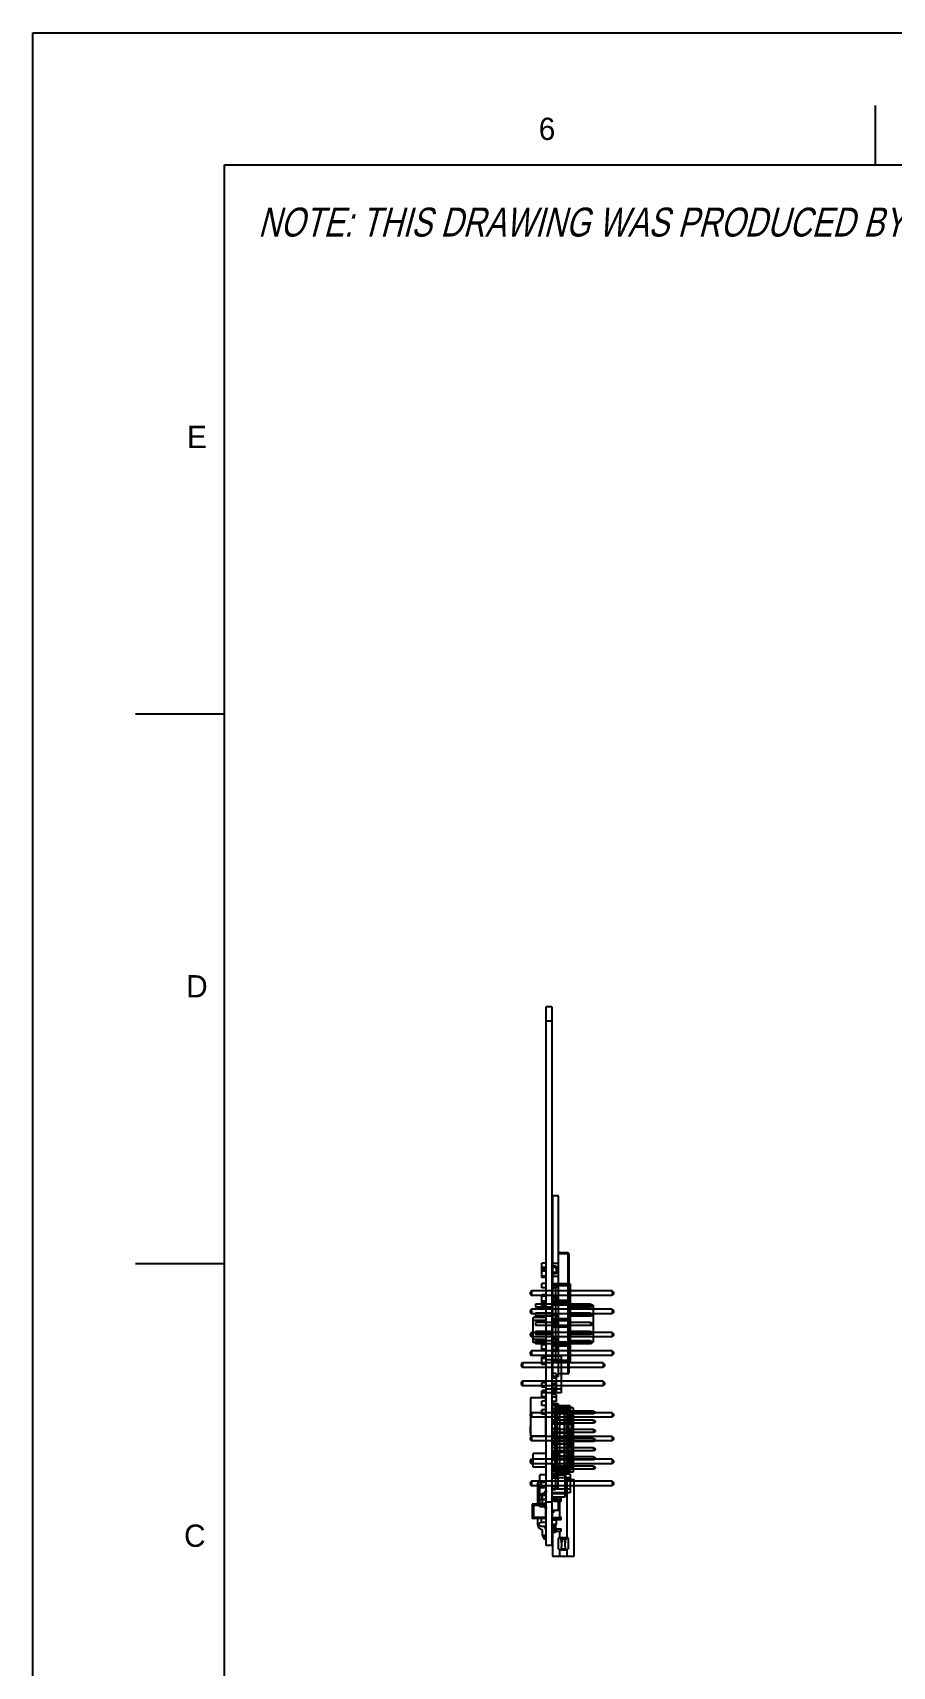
# Model space of a CAD drawing. Header units: millimetres. Extents: x 0 to 594, y 0 to 420.
# Drawn here: x 0 to 118.9, y 194 to 420 of the extents above; entities that cross this region are included whole.
import ezdxf

# ---------------------------------------------------------------- set-up
doc = ezdxf.new("R2010")
doc.units = ezdxf.units.MM
doc.header["$LTSCALE"] = 32.67
doc.layers.get('0').update_dxf_attribs({"linetype": 'CONTINUOUS'})
doc.styles.add('TEXTSTYLE_2', font='txt', dxfattribs={"width": 0.8})
doc.styles.add('TEXTSTYLE_3', font='txt')

msp = doc.modelspace()

# ---------------------------------------------------------------- linework, layer by layer
at = {"color": 7, "linetype": 'CONTINUOUS'}
for p, q in [((0, 0), (0, 420)), ((0, 420), (594, 420)), ((116.524, 409.914), (116.524, 401.711)), ((26.524, 21.711), (26.524, 401.711)), ((26.524, 401.711), (566.524, 401.711)), ((26.524, 325.711), (14.218, 325.711)), ((71.008, 210.717), (71.008, 285.265)), ((71.815, 285.265), (71.008, 285.265)), ((71.815, 285.265), (71.815, 210.717)), ((71.815, 283.265), (71.008, 283.265)), ((71.928, 239.398), (71.928, 259.096)), ((71.948, 259.096), (71.928, 259.096)), ((71.938, 239.398), (71.938, 259.096)), ((71.948, 239.398), (71.948, 259.096)), ((72.728, 234.096), (72.728, 259.096)), ((72.738, 259.096), (72.728, 259.096)), ((72.738, 234.096), (72.738, 259.096)), ((74.018, 251.216), (72.738, 251.216)), ((74.038, 251.116), (72.738, 251.116)), ((74.138, 251.096), (72.738, 251.096)), ((74.018, 251.096), (74.018, 234.476)), ((74.038, 251.096), (74.038, 251.116)), ((74.138, 251.096), (74.138, 234.596)), ((26.524, 249.711), (14.218, 249.711)), ((70.408, 247.999), (70.408, 249.776)), ((71.008, 249.776), (70.408, 249.776)), ((71.008, 249.177), (70.408, 249.177)), ((71.008, 248.898), (70.408, 248.898)), ((71.008, 248.699), (70.408, 248.699)), ((71.008, 248.698), (70.408, 248.698)), ((71.928, 249.396), (71.815, 249.396)), ((71.928, 249.197), (71.815, 249.197)), ((71.928, 249.196), (71.815, 249.196)), ((71.84, 249.767), (71.84, 247.967)), ((72.665, 249.767), (71.84, 249.767)), ((72.415, 249.396), (71.948, 249.396)), ((72.415, 249.197), (71.948, 249.197)), ((72.415, 249.196), (71.948, 249.196)), ((72.415, 249.396), (72.415, 249.197)), ((72.415, 249.196), (72.415, 248.497)), ((72.665, 249.767), (72.665, 249.667)), ((72.665, 249.767), (72.665, 249.667)), ((72.665, 249.667), (72.665, 249.467)), ((72.665, 249.467), (72.665, 247.967)), ((72.665, 249.467), (72.665, 247.967)), ((72.666, 249.667), (72.666, 249.467)), ((71.008, 247.999), (70.408, 247.999)), ((70.408, 247.799), (70.408, 247.998)), ((71.008, 247.998), (70.408, 247.998)), ((71.008, 247.799), (70.408, 247.799)), ((70.408, 246.382), (70.408, 246.981)), ((71.008, 246.981), (70.408, 246.981)), ((71.008, 246.382), (70.408, 246.382)), ((71.928, 248.497), (71.815, 248.497)), ((71.928, 248.496), (71.815, 248.496)), ((71.928, 248.297), (71.815, 248.297)), ((71.928, 246.92), (71.815, 246.92)), ((72.315, 246.847), (71.815, 246.847)), ((74.355, 246.662), (71.815, 246.662)), ((71.928, 246.321), (71.815, 246.321)), ((72.665, 247.967), (71.84, 247.967)), ((72.415, 248.497), (71.948, 248.497)), ((72.415, 248.496), (71.948, 248.496)), ((72.415, 248.297), (71.948, 248.297)), ((72.415, 246.92), (71.948, 246.92)), ((72.415, 246.321), (71.948, 246.321)), ((72.315, 246.912), (72.315, 241.832)), ((74.355, 246.912), (72.315, 246.912)), ((72.415, 248.496), (72.415, 248.297)), ((72.415, 246.92), (72.415, 246.321)), ((74.355, 246.912), (74.355, 241.832)), ((69.015, 245.962), (68.815, 245.762)), ((68.815, 245.762), (68.815, 245.522)), ((68.815, 245.522), (69.015, 245.322)), ((69.015, 245.962), (69.015, 245.322)), ((80.155, 245.962), (69.015, 245.962)), ((80.155, 245.322), (69.015, 245.322)), ((69.541, 244.132), (69.541, 243.725)), ((71.827, 244.132), (69.541, 244.132)), ((70.408, 245.219), (70.408, 245.418)), ((71.008, 245.418), (70.408, 245.418)), ((71.008, 245.219), (70.408, 245.219)), ((70.408, 243.959), (70.408, 245.218)), ((71.008, 245.218), (70.408, 245.218)), ((71.008, 244.519), (70.408, 244.519)), ((71.008, 244.518), (70.408, 244.518)), ((71.008, 244.319), (70.408, 244.319)), ((71.928, 245.164), (71.815, 245.164)), ((71.928, 244.965), (71.815, 244.965)), ((71.928, 244.964), (71.815, 244.964)), ((74.355, 244.622), (71.815, 244.622)), ((72.315, 244.437), (71.815, 244.437)), ((72.315, 244.307), (71.815, 244.307)), ((71.928, 244.265), (71.815, 244.265)), ((71.928, 244.264), (71.815, 244.264)), ((74.355, 244.122), (71.815, 244.122)), ((71.928, 244.065), (71.815, 244.065)), ((74.342, 244.563), (71.827, 244.563)), ((71.827, 244.563), (71.827, 238.29)), ((72.415, 245.164), (71.948, 245.164)), ((72.415, 244.965), (71.948, 244.965)), ((72.415, 244.964), (71.948, 244.964)), ((72.415, 244.265), (71.948, 244.265)), ((72.415, 244.264), (71.948, 244.264)), ((72.415, 244.065), (71.948, 244.065)), ((74.355, 244.372), (72.315, 244.372)), ((72.415, 245.164), (72.415, 244.965)), ((72.415, 244.964), (72.415, 244.265)), ((72.415, 244.264), (72.415, 244.065)), ((72.449, 244.563), (72.449, 244.17)), ((73.719, 244.17), (72.449, 244.17)), ((73.719, 244.563), (73.719, 244.17)), ((74.342, 244.563), (74.342, 238.29)), ((80.155, 245.962), (80.355, 245.762)), ((80.155, 245.962), (80.155, 245.322)), ((80.355, 245.522), (80.155, 245.322)), ((80.355, 245.762), (80.355, 245.522)), ((69.015, 243.422), (68.815, 243.222)), ((68.815, 243.222), (68.815, 242.982)), ((68.815, 242.982), (69.015, 242.782)), ((69.015, 243.422), (69.015, 242.782)), ((80.155, 243.422), (69.015, 243.422)), ((80.155, 242.782), (69.015, 242.782)), ((71.008, 242.298), (69.208, 242.298)), ((69.208, 241.849), (69.208, 242.298)), ((71.008, 241.849), (69.208, 241.849)), ((71.008, 241.848), (69.208, 241.848)), ((69.208, 239.249), (69.208, 241.848)), ((71.827, 243.725), (69.541, 243.725)), ((69.541, 242.862), (69.541, 242.455)), ((71.827, 242.862), (69.541, 242.862)), ((71.827, 242.455), (69.541, 242.455)), ((71.008, 243.959), (70.408, 243.959)), ((71.928, 242.751), (71.815, 242.751)), ((71.928, 242.552), (71.815, 242.552)), ((71.928, 242.551), (71.815, 242.551)), ((74.355, 242.082), (71.815, 242.082)), ((72.315, 241.897), (71.815, 241.897)), ((71.928, 241.852), (71.815, 241.852)), ((71.928, 241.851), (71.815, 241.851)), ((77.542, 243.967), (71.827, 243.967)), ((72.415, 242.751), (71.948, 242.751)), ((72.415, 242.552), (71.948, 242.552)), ((72.415, 242.551), (71.948, 242.551)), ((72.415, 241.852), (71.948, 241.852)), ((72.415, 241.851), (71.948, 241.851)), ((74.355, 241.832), (72.315, 241.832)), ((72.415, 242.751), (72.415, 242.552)), ((72.415, 242.551), (72.415, 241.496)), ((77.034, 242.506), (74.342, 242.506)), ((77.542, 242.76), (77.034, 242.506)), ((77.542, 243.967), (77.542, 238.887)), ((80.155, 243.422), (80.355, 243.222)), ((80.155, 243.422), (80.155, 242.782)), ((80.355, 242.982), (80.155, 242.782)), ((80.355, 243.222), (80.355, 242.982)), ((69.015, 240.221), (68.815, 240.021)), ((68.815, 240.021), (68.815, 239.781)), ((68.815, 239.781), (69.015, 239.581)), ((69.015, 240.221), (69.015, 239.581)), ((80.155, 240.221), (69.015, 240.221)), ((80.155, 239.581), (69.015, 239.581)), ((71.827, 241.592), (69.541, 241.592)), ((69.541, 241.592), (69.541, 241.185)), ((71.827, 241.185), (69.541, 241.185)), ((71.827, 240.322), (69.541, 240.322)), ((69.541, 240.322), (69.541, 239.915)), ((71.827, 239.915), (69.541, 239.915)), ((71.928, 241.652), (71.815, 241.652)), ((71.928, 241.496), (71.815, 241.496)), ((71.928, 241.495), (71.815, 241.495)), ((71.928, 241.296), (71.815, 241.296)), ((72.315, 241.106), (71.815, 241.106)), ((74.355, 240.921), (71.815, 240.921)), ((72.415, 241.652), (71.948, 241.652)), ((72.415, 241.496), (71.948, 241.496)), ((72.415, 241.495), (71.948, 241.495)), ((72.415, 241.296), (71.948, 241.296)), ((74.355, 241.171), (72.315, 241.171)), ((72.315, 241.171), (72.315, 236.091)), ((72.415, 241.495), (72.415, 241.296)), ((77.034, 240.347), (74.342, 240.347)), ((74.355, 241.171), (74.355, 236.091)), ((77.034, 240.347), (77.542, 240.093)), ((80.155, 240.221), (80.355, 240.021)), ((80.155, 240.221), (80.155, 239.581)), ((80.355, 239.781), (80.155, 239.581)), ((80.355, 240.021), (80.355, 239.781)), ((69.015, 237.681), (68.815, 237.481)), ((68.815, 237.481), (68.815, 237.241)), ((80.155, 237.681), (69.015, 237.681)), ((69.015, 237.681), (69.015, 237.041)), ((71.008, 239.249), (69.208, 239.249)), ((71.008, 239.248), (69.208, 239.248)), ((69.208, 238.799), (69.208, 239.248)), ((71.008, 238.799), (69.208, 238.799)), ((71.827, 239.052), (69.541, 239.052)), ((69.541, 239.052), (69.541, 238.645)), ((71.827, 238.645), (69.541, 238.645)), ((71.008, 238.513), (70.408, 238.513)), ((70.408, 237.787), (70.408, 238.513)), ((71.008, 237.914), (70.408, 237.914)), ((71.008, 237.787), (70.408, 237.787)), ((72.415, 239.398), (71.815, 239.398)), ((72.415, 239.199), (71.815, 239.199)), ((72.415, 239.198), (71.815, 239.198)), ((74.355, 238.881), (71.815, 238.881)), ((72.315, 238.696), (71.815, 238.696)), ((72.315, 238.566), (71.815, 238.566)), ((72.415, 238.499), (71.815, 238.499)), ((72.415, 238.498), (71.815, 238.498)), ((74.355, 238.381), (71.815, 238.381)), ((72.415, 238.299), (71.815, 238.299)), ((71.928, 237.812), (71.815, 237.812)), ((77.542, 238.887), (71.827, 238.887)), ((74.342, 238.29), (71.827, 238.29)), ((71.84, 238.637), (72.665, 238.637)), ((71.84, 238.637), (71.84, 237.637)), ((72.665, 237.637), (71.84, 237.637)), ((71.928, 234.538), (71.928, 238.299)), ((71.938, 234.538), (71.938, 238.299)), ((71.948, 238.299), (71.948, 239.398)), ((71.948, 234.538), (71.948, 238.299)), ((72.415, 237.812), (71.948, 237.812)), ((74.355, 238.631), (72.315, 238.631)), ((72.415, 239.398), (72.415, 239.199)), ((72.415, 239.198), (72.415, 238.499)), ((72.415, 238.498), (72.415, 237.812)), ((73.719, 238.683), (72.449, 238.683)), ((72.449, 238.683), (72.449, 238.29)), ((72.665, 238.637), (72.665, 237.637)), ((72.665, 238.637), (72.665, 238.637)), ((72.665, 237.637), (72.665, 237.637)), ((72.666, 238.637), (72.666, 237.637)), ((73.719, 238.683), (73.719, 238.29)), ((80.155, 237.681), (80.355, 237.481)), ((80.155, 237.681), (80.155, 237.041)), ((80.355, 237.481), (80.355, 237.241)), ((67.745, 235.988), (67.545, 235.788)), ((67.545, 235.788), (67.545, 235.548)), ((67.545, 235.548), (67.745, 235.348)), ((78.885, 235.988), (67.745, 235.988)), ((67.745, 235.988), (67.745, 235.348)), ((78.885, 235.348), (67.745, 235.348)), ((68.815, 237.241), (69.015, 237.041)), ((80.155, 237.041), (69.015, 237.041)), ((71.008, 236.858), (70.408, 236.858)), ((70.408, 236.659), (70.408, 236.858)), ((71.008, 236.659), (70.408, 236.659)), ((71.008, 236.658), (70.408, 236.658)), ((70.408, 235.959), (70.408, 236.658)), ((71.008, 235.959), (70.408, 235.959)), ((71.008, 235.958), (70.408, 235.958)), ((70.408, 235.759), (70.408, 235.958)), ((71.008, 235.759), (70.408, 235.759)), ((73.085, 236.938), (70.545, 236.938)), ((70.545, 236.938), (70.545, 236.598)), ((70.983, 236.598), (70.545, 236.598)), ((70.983, 236.598), (70.983, 232.198)), ((73.085, 236.438), (70.983, 236.438)), ((74.355, 236.341), (71.815, 236.341)), ((72.315, 236.156), (71.815, 236.156)), ((74.355, 236.091), (72.315, 236.091)), ((73.085, 236.938), (73.085, 231.858)), ((78.885, 235.988), (79.085, 235.788)), ((78.885, 235.988), (78.885, 235.348)), ((79.085, 235.548), (78.885, 235.348)), ((79.085, 235.788), (79.085, 235.548)), ((80.355, 237.241), (80.155, 237.041)), ((67.745, 233.448), (67.545, 233.248)), ((67.545, 233.248), (67.545, 233.008)), ((67.545, 233.008), (67.745, 232.808)), ((78.885, 233.448), (67.745, 233.448)), ((67.745, 233.448), (67.745, 232.808)), ((78.885, 232.808), (67.745, 232.808)), ((71.008, 233.255), (70.408, 233.255)), ((70.408, 232.656), (70.408, 233.255)), ((72.415, 234.538), (71.815, 234.538)), ((72.415, 234.064), (71.815, 234.064)), ((72.415, 233.865), (71.815, 233.865)), ((72.415, 233.864), (71.815, 233.864)), ((72.415, 233.165), (71.815, 233.165)), ((72.415, 233.164), (71.815, 233.164)), ((72.415, 232.965), (71.815, 232.965)), ((71.948, 234.096), (71.948, 234.538)), ((72.415, 234.538), (72.415, 233.165)), ((72.415, 233.164), (72.415, 232.047)), ((72.738, 234.096), (72.728, 234.096)), ((74.018, 234.476), (72.738, 234.476)), ((78.885, 233.448), (79.085, 233.248)), ((78.885, 233.448), (78.885, 232.808)), ((79.085, 233.008), (78.885, 232.808)), ((79.085, 233.248), (79.085, 233.008)), ((70.958, 231.161), (68.848, 231.161)), ((68.848, 231.161), (68.848, 225.861)), ((71.008, 232.656), (70.408, 232.656)), ((71.008, 232.138), (70.408, 232.138)), ((70.408, 231.31), (70.408, 232.138)), ((71.008, 231.909), (70.408, 231.909)), ((71.008, 231.31), (70.408, 231.31)), ((71.008, 230.715), (70.408, 230.715)), ((70.408, 230.116), (70.408, 230.715)), ((70.983, 232.198), (70.545, 232.198)), ((70.545, 232.198), (70.545, 231.858)), ((73.085, 231.858), (70.545, 231.858)), ((70.958, 230.715), (70.958, 231.161)), ((73.085, 232.358), (70.983, 232.358)), ((72.415, 232.485), (71.815, 232.485)), ((72.415, 232.072), (71.815, 232.072)), ((72.415, 232.047), (71.815, 232.047)), ((72.415, 231.63), (71.815, 231.63)), ((72.415, 231.274), (71.815, 231.274)), ((72.415, 230.675), (71.815, 230.675)), ((72.415, 231.63), (72.415, 230.675)), ((69.015, 229.11), (68.815, 228.91)), ((68.815, 228.91), (68.815, 228.67)), ((68.815, 228.67), (69.015, 228.47)), ((80.155, 229.11), (69.015, 229.11)), ((69.015, 229.11), (69.015, 228.47)), ((80.155, 228.47), (69.015, 228.47)), ((71.008, 230.116), (70.408, 230.116)), ((71.008, 229.496), (70.408, 229.496)), ((70.408, 228.897), (70.408, 229.496)), ((71.008, 228.897), (70.408, 228.897)), ((70.958, 229.496), (70.958, 230.116)), ((70.958, 225.861), (70.958, 228.897)), ((72.665, 230.331), (71.815, 230.331)), ((74.355, 230.06), (71.815, 230.06)), ((72.315, 229.69), (71.815, 229.69)), ((72.665, 229.382), (71.815, 229.382)), ((77.555, 229.338), (71.815, 229.338)), ((77.555, 228.931), (71.815, 228.931)), ((72.665, 228.604), (71.815, 228.604)), ((72.415, 228.531), (71.815, 228.531)), ((72.415, 228.48), (71.815, 228.48)), ((74.736, 229.77), (72.221, 229.77)), ((72.221, 229.77), (72.221, 220.88)), ((72.315, 229.69), (72.315, 227.89)), ((74.355, 229.56), (72.315, 229.56)), ((72.415, 228.531), (72.415, 227.881)), ((72.915, 228.372), (72.415, 228.372)), ((72.475, 229.338), (72.475, 221.311)), ((72.665, 230.331), (72.665, 229.382)), ((72.665, 228.604), (72.665, 228.372)), ((72.844, 229.77), (72.844, 220.88)), ((72.915, 226.923), (72.915, 228.372)), ((73.491, 229.338), (73.491, 221.311)), ((73.832, 229.338), (73.832, 221.311)), ((74.114, 229.77), (74.114, 220.88)), ((74.355, 230.06), (74.355, 227.52)), ((74.482, 229.338), (74.482, 221.311)), ((74.736, 229.77), (74.736, 220.88)), ((77.555, 229.338), (77.784, 229.206)), ((77.555, 229.338), (77.555, 228.931)), ((77.784, 229.063), (77.555, 228.931)), ((77.784, 229.206), (77.784, 229.063)), ((80.155, 229.11), (80.355, 228.91)), ((80.155, 229.11), (80.155, 228.47)), ((80.355, 228.67), (80.155, 228.47)), ((80.355, 228.91), (80.355, 228.67)), ((68.847, 226.261), (68.847, 227.26)), ((71.008, 227.714), (70.958, 227.714)), ((71.008, 227.515), (70.958, 227.515)), ((71.008, 227.514), (70.958, 227.514)), ((71.008, 226.815), (70.958, 226.815)), ((71.008, 226.814), (70.958, 226.814)), ((71.008, 226.615), (70.958, 226.615)), ((77.555, 228.068), (71.815, 228.068)), ((72.315, 227.89), (71.815, 227.89)), ((72.415, 227.881), (71.815, 227.881)), ((77.555, 227.661), (71.815, 227.661)), ((74.355, 227.52), (71.815, 227.52)), ((72.915, 226.923), (71.815, 226.923)), ((77.555, 226.798), (71.815, 226.798)), ((74.355, 226.783), (71.815, 226.783)), ((72.315, 226.413), (71.815, 226.413)), ((77.555, 226.391), (71.815, 226.391)), ((72.415, 226.332), (71.815, 226.332)), ((72.415, 226.042), (71.815, 226.042)), ((74.355, 228.02), (72.315, 228.02)), ((72.315, 226.413), (72.315, 224.613)), ((74.355, 226.283), (72.315, 226.283)), ((72.415, 226.923), (72.415, 226.332)), ((72.415, 226.042), (72.415, 225.037)), ((74.355, 226.783), (74.355, 224.243)), ((77.555, 228.068), (77.784, 227.936)), ((77.555, 228.068), (77.555, 227.661)), ((77.784, 227.793), (77.555, 227.661)), ((77.555, 226.798), (77.784, 226.666)), ((77.555, 226.798), (77.555, 226.391)), ((77.784, 226.523), (77.555, 226.391)), ((77.784, 227.936), (77.784, 227.793)), ((77.784, 226.666), (77.784, 226.523)), ((69.015, 225.833), (68.815, 225.633)), ((68.815, 225.633), (68.815, 225.393)), ((68.815, 225.393), (69.015, 225.193)), ((70.958, 225.861), (68.848, 225.861)), ((80.155, 225.833), (69.015, 225.833)), ((69.015, 225.833), (69.015, 225.193)), ((80.155, 225.193), (69.015, 225.193)), ((72.415, 225.936), (71.815, 225.936)), ((72.415, 225.737), (71.815, 225.737)), ((72.415, 225.736), (71.815, 225.736)), ((77.555, 225.528), (71.815, 225.528)), ((77.555, 225.121), (71.815, 225.121)), ((72.415, 225.037), (71.815, 225.037)), ((72.415, 225.036), (71.815, 225.036)), ((72.415, 224.837), (71.815, 224.837)), ((72.315, 224.613), (71.815, 224.613)), ((77.555, 224.258), (71.815, 224.258)), ((74.355, 224.243), (71.815, 224.243)), ((77.555, 223.851), (71.815, 223.851)), ((72.915, 223.797), (71.815, 223.797)), ((72.915, 223.796), (71.815, 223.796)), ((74.355, 224.743), (72.315, 224.743)), ((72.465, 225.623), (72.415, 225.623)), ((72.915, 225.546), (72.415, 225.546)), ((72.915, 225.097), (72.415, 225.097)), ((72.915, 225.096), (72.415, 225.096)), ((72.415, 225.036), (72.415, 224.837)), ((72.465, 225.546), (72.465, 225.623)), ((72.615, 225.097), (72.615, 225.096)), ((72.615, 223.797), (72.615, 223.796)), ((72.62, 223.796), (72.62, 223.797)), ((72.915, 225.097), (72.915, 225.546)), ((72.915, 223.797), (72.915, 225.096)), ((72.915, 223.347), (72.915, 223.796)), ((77.555, 225.528), (77.784, 225.396)), ((77.555, 225.528), (77.555, 225.121)), ((77.784, 225.253), (77.555, 225.121)), ((77.555, 224.258), (77.784, 224.126)), ((77.555, 224.258), (77.555, 223.851)), ((77.784, 223.983), (77.555, 223.851)), ((77.784, 225.396), (77.784, 225.253)), ((77.784, 224.126), (77.784, 223.983)), ((80.155, 225.833), (80.355, 225.633)), ((80.155, 225.833), (80.155, 225.193)), ((80.355, 225.393), (80.155, 225.193)), ((80.355, 225.633), (80.355, 225.393)), ((69.015, 222.658), (68.815, 222.458)), ((68.815, 222.458), (68.815, 222.218)), ((68.815, 222.218), (69.015, 222.018)), ((80.155, 222.658), (69.015, 222.658)), ((69.015, 222.658), (69.015, 222.018)), ((80.155, 222.018), (69.015, 222.018)), ((71.008, 223.466), (69.208, 223.466)), ((69.208, 221.567), (69.208, 223.466)), ((71.008, 221.567), (69.208, 221.567)), ((74.355, 223.608), (71.815, 223.608)), ((72.915, 223.347), (71.815, 223.347)), ((72.615, 223.321), (71.815, 223.321)), ((72.315, 223.238), (71.815, 223.238)), ((72.415, 223.131), (71.815, 223.131)), ((77.555, 222.988), (71.815, 222.988)), ((72.465, 222.876), (71.815, 222.876)), ((77.555, 222.581), (71.815, 222.581)), ((72.415, 222.536), (71.815, 222.536)), ((72.415, 221.937), (71.815, 221.937)), ((77.555, 221.718), (71.815, 221.718)), ((72.465, 221.657), (71.815, 221.657)), ((72.315, 223.238), (72.315, 221.438)), ((74.355, 223.108), (72.315, 223.108)), ((74.355, 221.568), (72.315, 221.568)), ((72.415, 223.321), (72.415, 223.131)), ((72.415, 222.536), (72.415, 221.937)), ((72.465, 222.157), (72.415, 222.157)), ((72.465, 222.876), (72.465, 223.321)), ((72.465, 221.657), (72.465, 222.157)), ((72.615, 223.347), (72.615, 223.321)), ((74.355, 223.608), (74.355, 221.068)), ((77.555, 222.988), (77.784, 222.856)), ((77.555, 222.988), (77.555, 222.581)), ((77.784, 222.713), (77.555, 222.581)), ((77.555, 221.718), (77.784, 221.586)), ((77.555, 221.718), (77.555, 221.311)), ((77.784, 222.856), (77.784, 222.713)), ((77.784, 221.586), (77.784, 221.443)), ((80.155, 222.658), (80.355, 222.458)), ((80.155, 222.658), (80.155, 222.018)), ((80.355, 222.218), (80.155, 222.018)), ((80.355, 222.458), (80.355, 222.218)), ((69.015, 219.636), (68.815, 219.436)), ((68.815, 219.436), (68.815, 219.196)), ((80.155, 219.636), (69.015, 219.636)), ((69.015, 219.636), (69.015, 218.996)), ((69.831, 219.198), (70.006, 219.656)), ((69.831, 219.198), (70.339, 219.198)), ((69.831, 219.198), (69.831, 216.455)), ((70.158, 219.656), (70.006, 219.656)), ((70.015, 219.618), (70.018, 219.618)), ((70.015, 219.618), (70.015, 219.518)), ((70.018, 219.518), (70.015, 219.518)), ((70.018, 219.488), (70.018, 219.638)), ((70.158, 219.638), (70.018, 219.638)), ((70.018, 219.488), (70.318, 219.488)), ((71.008, 220.519), (70.158, 220.519)), ((70.158, 219.57), (70.158, 220.519)), ((71.008, 219.57), (70.158, 219.57)), ((70.228, 219.488), (70.339, 219.198)), ((70.318, 219.57), (70.318, 219.488)), ((70.318, 219.488), (71.008, 219.488)), ((70.339, 219.198), (70.339, 218.938)), ((72.315, 221.438), (71.815, 221.438)), ((77.555, 221.311), (71.815, 221.311)), ((71.965, 221.071), (71.815, 221.071)), ((74.355, 221.068), (71.815, 221.068)), ((73.615, 220.913), (71.815, 220.913)), ((74.355, 220.586), (71.815, 220.586)), ((73.615, 220.464), (71.815, 220.464)), ((73.615, 220.463), (71.815, 220.463)), ((72.665, 220.381), (71.815, 220.381)), ((72.315, 220.216), (71.815, 220.216)), ((72.665, 220.057), (71.815, 220.057)), ((72.665, 220.056), (71.815, 220.056)), ((71.965, 221.071), (71.965, 220.913)), ((72.465, 221.039), (71.965, 221.039)), ((72.115, 220.464), (72.115, 220.463)), ((74.736, 220.88), (72.221, 220.88)), ((72.315, 220.216), (72.315, 218.416)), ((74.355, 220.086), (72.315, 220.086)), ((72.465, 220.913), (72.465, 221.039)), ((72.665, 220.057), (72.665, 220.381)), ((72.665, 218.957), (72.665, 220.056)), ((72.895, 220.464), (72.895, 220.463)), ((73.615, 220.913), (73.615, 220.464)), ((73.615, 220.463), (73.615, 217.864)), ((73.615, 219.878), (74.875, 219.878)), ((73.745, 220.278), (73.745, 219.878)), ((73.875, 219.878), (73.875, 211.828)), ((74.355, 220.586), (74.355, 218.046)), ((74.875, 209.278), (74.875, 219.878)), ((77.784, 221.443), (77.555, 221.311)), ((80.155, 219.636), (80.355, 219.436)), ((80.155, 219.636), (80.155, 218.996)), ((80.355, 219.436), (80.355, 219.196)), ((68.815, 219.196), (69.015, 218.996)), ((80.155, 218.996), (69.015, 218.996)), ((70.478, 217.807), (70.003, 217.723)), ((70.003, 217.723), (70.003, 216.463)), ((70.478, 217.68), (70.003, 217.596)), ((70.015, 218.332), (70.015, 218.483)), ((70.318, 218.938), (70.018, 218.938)), ((70.018, 218.778), (70.018, 218.938)), ((70.318, 218.934), (70.018, 218.934)), ((70.318, 218.928), (70.018, 218.928)), ((70.018, 218.778), (70.318, 218.778)), ((70.158, 218.601), (70.086, 218.579)), ((70.086, 218.236), (70.158, 218.215)), ((71.008, 218.749), (70.158, 218.749)), ((70.158, 217.8), (70.158, 218.749)), ((71.008, 217.8), (70.158, 217.8)), ((71.008, 217.047), (70.158, 217.047)), ((70.158, 216.098), (70.158, 217.047)), ((70.318, 218.938), (70.318, 218.778)), ((71.008, 218.938), (70.318, 218.938)), ((71.008, 218.934), (70.318, 218.934)), ((71.008, 218.928), (70.318, 218.928)), ((70.318, 218.778), (71.008, 218.778)), ((70.339, 218.778), (70.339, 218.749)), ((70.339, 217.8), (70.339, 217.047)), ((70.408, 217.787), (70.408, 217.8)), ((71.008, 217.787), (70.408, 217.787)), ((71.008, 217.786), (70.408, 217.786)), ((70.408, 217.087), (70.408, 217.786)), ((71.008, 217.087), (70.408, 217.087)), ((71.008, 217.086), (70.408, 217.086)), ((70.408, 217.047), (70.408, 217.086)), ((70.953, 217.723), (70.478, 217.807)), ((70.478, 217.807), (70.478, 216.38)), ((70.953, 217.596), (70.478, 217.68)), ((70.953, 217.723), (70.953, 216.463)), ((72.665, 218.957), (71.815, 218.957)), ((72.665, 218.956), (71.815, 218.956)), ((72.665, 218.632), (71.815, 218.632)), ((72.315, 218.416), (71.815, 218.416)), ((74.355, 218.046), (71.815, 218.046)), ((73.615, 217.864), (71.815, 217.864)), ((73.615, 217.863), (71.815, 217.863)), ((73.615, 217.414), (71.815, 217.414)), ((71.867, 217.366), (71.815, 217.366)), ((71.867, 217.365), (71.815, 217.365)), ((71.867, 217.166), (71.815, 217.166)), ((72.115, 217.067), (71.815, 217.067)), ((71.867, 217.067), (71.867, 217.414)), ((71.915, 217.414), (71.915, 217.067)), ((72.115, 217.414), (72.115, 216.867)), ((72.695, 217.128), (72.115, 217.128)), ((74.355, 218.546), (72.315, 218.546)), ((72.565, 216.878), (72.565, 217.128)), ((72.665, 218.632), (72.665, 218.956)), ((72.695, 217.128), (72.695, 216.903)), ((72.915, 216.903), (72.915, 217.414)), ((73.115, 216.978), (73.115, 217.414)), ((73.615, 217.863), (73.615, 217.414)), ((80.355, 219.196), (80.155, 218.996)), ((70.158, 216.455), (69.085, 216.455)), ((69.262, 216.29), (69.085, 216.455)), ((69.085, 216.455), (69.085, 214.455)), ((70.158, 216.29), (69.262, 216.29)), ((69.262, 216.29), (69.262, 214.62)), ((70.478, 216.507), (70.003, 216.59)), ((70.478, 216.38), (70.003, 216.463)), ((71.008, 216.098), (70.158, 216.098)), ((70.953, 216.59), (70.478, 216.507)), ((70.953, 216.463), (70.478, 216.38)), ((70.907, 216.098), (70.907, 214.62)), ((71.815, 216.717), (71.008, 216.717)), ((72.715, 216.867), (71.815, 216.867)), ((72.725, 215.567), (71.815, 215.567)), ((72.115, 215.367), (71.815, 215.367)), ((71.867, 215.367), (71.867, 214.346)), ((71.867, 215.115), (71.915, 215.115)), ((71.915, 215.06), (71.867, 215.06)), ((71.915, 214.346), (71.915, 215.367)), ((72.115, 216.878), (73.015, 216.878)), ((72.115, 215.367), (72.115, 215.567)), ((72.245, 216.928), (72.305, 216.928)), ((72.245, 216.928), (72.245, 216.878)), ((72.305, 216.878), (72.305, 216.928)), ((72.565, 216.928), (72.695, 216.928)), ((72.643, 216.928), (72.643, 216.878)), ((72.695, 216.903), (73.08, 216.903)), ((72.715, 215.567), (72.715, 216.867)), ((72.725, 215.767), (72.715, 215.767)), ((72.725, 215.567), (72.725, 215.767)), ((72.743, 216.878), (72.743, 216.903)), ((72.915, 214.628), (72.915, 216.878)), ((69.085, 214.455), (69.262, 214.62)), ((71.008, 214.455), (69.085, 214.455)), ((70.907, 214.62), (69.262, 214.62)), ((69.831, 214.455), (69.831, 213.648)), ((70.015, 213.602), (70.015, 213.753)), ((70.501, 213.973), (70.086, 213.849)), ((70.086, 213.506), (70.501, 213.382)), ((70.148, 213.098), (70.437, 212.931)), ((70.339, 214.455), (70.339, 213.925)), ((70.5, 212.118), (70.5, 212.821)), ((70.53, 213.978), (71.008, 213.978)), ((71.008, 213.378), (70.53, 213.378)), ((70.691, 213.371), (70.68, 213.378)), ((70.907, 214.62), (71.008, 214.526)), ((72.415, 214.346), (71.815, 214.346)), ((72.415, 214.256), (71.815, 214.256)), ((72.415, 213.657), (71.815, 213.657)), ((72.015, 213.614), (71.815, 213.614)), ((71.86, 213.497), (71.815, 213.497)), ((71.86, 213.378), (71.815, 213.378)), ((71.86, 213.147), (71.815, 213.147)), ((71.815, 213.029), (72.015, 213.029)), ((72.015, 212.714), (71.815, 212.714)), ((71.86, 212.597), (71.815, 212.597)), ((71.86, 213.147), (71.86, 213.497)), ((71.86, 212.522), (71.86, 212.597)), ((72.315, 212.522), (71.86, 212.522)), ((71.915, 214.628), (73.015, 214.628)), ((72.115, 214.528), (71.915, 214.528)), ((72.115, 214.353), (71.915, 214.353)), ((71.915, 212.522), (71.915, 209.278)), ((72.015, 213.476), (71.97, 213.476)), ((71.97, 213.167), (71.97, 213.476)), ((71.97, 213.167), (72.015, 213.167)), ((72.015, 212.576), (71.97, 212.576)), ((71.97, 212.522), (71.97, 212.576)), ((72.015, 213.476), (72.015, 213.657)), ((72.015, 212.576), (72.015, 213.167)), ((72.02, 212.522), (72.02, 213.657)), ((72.035, 213.657), (72.035, 212.522)), ((72.115, 214.628), (72.115, 214.346)), ((72.315, 213.657), (72.315, 212.522)), ((72.316, 213.621), (72.315, 213.621)), ((72.316, 213.421), (72.315, 213.421)), ((72.316, 213.221), (72.315, 213.221)), ((72.316, 213.022), (72.315, 213.022)), ((73.015, 213.013), (72.315, 213.013)), ((72.316, 212.822), (72.315, 212.822)), ((72.315, 212.728), (73.015, 212.728)), ((72.316, 213.621), (72.316, 213.657)), ((72.316, 213.221), (72.316, 213.421)), ((72.316, 212.822), (72.316, 213.022)), ((72.415, 212.859), (72.316, 212.859)), ((72.367, 214.628), (72.367, 214.346)), ((72.415, 214.346), (72.415, 213.657)), ((72.415, 214.343), (73.015, 214.343)), ((72.415, 212.859), (72.415, 212.728)), ((72.82, 214.628), (72.82, 214.343)), ((72.945, 214.368), (72.82, 214.368)), ((72.87, 214.343), (72.87, 214.628)), ((72.915, 211.828), (72.915, 212.728)), ((72.945, 214.628), (72.945, 214.343)), ((72.995, 214.628), (72.995, 214.343)), ((73.045, 213.008), (73.045, 212.732)), ((73.115, 214.443), (73.115, 214.528)), ((73.115, 212.828), (73.115, 212.913)), ((71.008, 212.118), (70.5, 212.118)), ((70.5, 212.118), (70.676, 211.661)), ((70.676, 211.661), (70.833, 211.661)), ((70.833, 211.661), (71.008, 212.118)), ((71.815, 210.717), (71.008, 210.717)), ((71.915, 212.26), (71.815, 212.26)), ((72.745, 210.278), (72.745, 211.728)), ((72.845, 211.828), (73.945, 211.828)), ((72.845, 210.178), (73.093, 210.178)), ((72.915, 209.278), (72.915, 210.178)), ((73.045, 211.828), (73.045, 211.564)), ((73.045, 211.564), (73.095, 211.564)), ((73.095, 211.478), (73.045, 211.564)), ((73.093, 210.178), (73.093, 210.149)), ((73.095, 211.828), (73.095, 211.128)), ((73.095, 211.128), (73.155, 211.068)), ((73.097, 210.251), (73.095, 210.201)), ((73.095, 210.149), (73.095, 210.201)), ((73.189, 211.546), (73.097, 210.251)), ((73.693, 210.251), (73.097, 210.251)), ((73.501, 211.634), (73.288, 211.634)), ((73.295, 211.634), (73.295, 211.828)), ((73.495, 211.828), (73.495, 211.634)), ((73.693, 210.251), (73.601, 211.546)), ((73.695, 211.128), (73.635, 211.068)), ((73.695, 210.201), (73.693, 210.251)), ((73.695, 211.128), (73.695, 211.828)), ((73.695, 211.564), (73.745, 211.564)), ((73.695, 211.478), (73.745, 211.564)), ((73.695, 210.201), (73.695, 210.149)), ((73.697, 210.178), (73.945, 210.178)), ((73.697, 210.178), (73.697, 210.149)), ((73.745, 211.828), (73.745, 211.564)), ((73.875, 210.178), (73.875, 209.278)), ((74.045, 211.728), (74.045, 210.278)), ((71.915, 209.278), (74.875, 209.278)), ((73.093, 210.149), (73.697, 210.149))]:
    msp.add_line(p, q, dxfattribs=at)
at = {"color": 6, "linetype": 'CONTINUOUS'}
for p, q in [((72.728, 259.096), (71.948, 259.096)), ((71.84, 249.762), (71.815, 249.762)), ((71.84, 249.312), (71.815, 249.312)), ((71.84, 248.422), (71.815, 248.422)), ((71.84, 247.972), (71.815, 247.972)), ((77.161, 244.132), (74.342, 244.132)), ((77.161, 244.132), (77.39, 244)), ((77.161, 244.132), (77.161, 243.725)), ((77.161, 243.725), (74.342, 243.725)), ((77.161, 242.862), (74.342, 242.862)), ((77.161, 242.455), (74.342, 242.455)), ((77.39, 243.857), (77.161, 243.725)), ((77.161, 242.862), (77.39, 242.73)), ((77.161, 242.862), (77.161, 242.455)), ((77.39, 242.587), (77.161, 242.455)), ((77.39, 244), (77.39, 243.857)), ((77.39, 242.73), (77.39, 242.587)), ((77.161, 241.592), (74.342, 241.592)), ((77.161, 241.185), (74.342, 241.185)), ((77.161, 240.322), (74.342, 240.322)), ((77.161, 239.915), (74.342, 239.915)), ((77.161, 241.592), (77.39, 241.46)), ((77.161, 241.592), (77.161, 241.185)), ((77.39, 241.317), (77.161, 241.185)), ((77.161, 240.322), (77.39, 240.19)), ((77.161, 240.322), (77.161, 239.915)), ((77.39, 240.047), (77.161, 239.915)), ((77.39, 241.46), (77.39, 241.317)), ((77.39, 240.19), (77.39, 240.047)), ((71.84, 238.487), (71.815, 238.487)), ((71.84, 237.787), (71.815, 237.787)), ((77.161, 239.052), (74.342, 239.052)), ((77.161, 238.645), (74.342, 238.645)), ((77.161, 239.052), (77.39, 238.92)), ((77.161, 239.052), (77.161, 238.645)), ((77.39, 238.777), (77.161, 238.645)), ((77.39, 238.92), (77.39, 238.777)), ((72.728, 234.096), (71.948, 234.096)), ((70.741, 217.842), (70.668, 217.842)), ((70.741, 217.715), (70.668, 217.715)), ((70.75, 217.982), (70.703, 217.982)), ((70.75, 217.855), (70.703, 217.855)), ((70.869, 218.342), (70.85, 218.075)), ((70.869, 218.215), (70.85, 217.948)), ((71.008, 218.332), (70.869, 218.342)), ((71.008, 218.205), (70.869, 218.215)), ((71.008, 218.332), (70.99, 218.074)), ((71.008, 218.205), (70.99, 217.947)), ((70.741, 216.472), (70.668, 216.472)), ((70.741, 216.345), (70.668, 216.345)), ((70.75, 216.332), (70.703, 216.332)), ((70.75, 216.205), (70.703, 216.205)), ((70.85, 216.239), (70.869, 215.972)), ((70.85, 216.112), (70.869, 215.845)), ((71.008, 215.981), (70.869, 215.972)), ((71.008, 215.854), (70.869, 215.845)), ((70.99, 216.239), (71.008, 215.981)), ((70.99, 216.112), (71.008, 215.854))]:
    msp.add_line(p, q, dxfattribs=at)
at = {"color": 7, "linetype": 'CONTINUOUS'}
for centre, radius, start, end in [((74.018, 251.096), 0.12, 0, 90), ((74.018, 234.596), 0.12, 270, 359.99947), ((72.015, 220.638), 0.2, 240.2154, 240.96932), ((73.435, 220.278), 0.31, 0, 54.32168), ((70.115, 218.483), 0.1, 106.69924, 180), ((70.115, 218.332), 0.1, 180, 253.30076), ((73.015, 216.978), 0.1, 270, 360), ((70.466, 213.648), 0.635, 179.99999, 239.99999), ((70.115, 213.753), 0.1, 106.69924, 180), ((70.115, 213.602), 0.1, 180, 253.30076), ((70.373, 212.821), 0.127, 359.99999, 59.99999), ((70.53, 213.878), 0.1, 90, 106.69924), ((70.53, 213.478), 0.1, 253.30076, 270), ((70.373, 212.821), 0.635, 359.99999, 59.99999), ((71.815, 213.278), 0.1, 62.88962, 90), ((73.015, 214.528), 0.1, 0, 90), ((73.015, 214.443), 0.1, 270, 360), ((73.015, 212.913), 0.1, 0, 90), ((73.015, 212.828), 0.1, 270, 360), ((72.845, 211.728), 0.1, 90, 179.99927), ((72.845, 210.278), 0.1, 179.99927, 270), ((73.945, 211.728), 0.1, 0.00073, 90), ((73.945, 210.278), 0.1, 270, 0.00073)]:
    msp.add_arc(centre, radius, start, end, dxfattribs=at)
at = {"color": 6, "linetype": 'CONTINUOUS'}
for centre, radius, start, end in [((70.703, 217.657), 0.325, 89.99999, 154.94042), ((70.703, 217.53), 0.325, 89.99999, 154.94042), ((70.668, 217.667), 0.175, 89.99999, 133.15808), ((70.668, 217.54), 0.175, 89.99999, 133.15808), ((70.741, 218.092), 0.25, 269.99999, 355.99999), ((70.741, 217.965), 0.25, 269.99999, 355.99999), ((70.75, 218.082), 0.1, 269.99999, 355.99999), ((70.75, 217.955), 0.1, 269.99999, 355.99999), ((70.703, 216.657), 0.325, 205.05957, 269.99999), ((70.703, 216.53), 0.325, 205.05957, 269.99999), ((70.668, 216.647), 0.175, 226.84191, 269.99999), ((70.668, 216.52), 0.175, 226.84191, 269.99999), ((70.741, 216.222), 0.25, 3.99999, 89.99999), ((70.741, 216.095), 0.25, 3.99999, 89.99999), ((70.75, 216.232), 0.1, 3.99999, 89.99999), ((70.75, 216.105), 0.1, 3.99999, 89.99999)]:
    msp.add_arc(centre, radius, start, end, dxfattribs=at)
at = {"color": 7, "linetype": 'CONTINUOUS'}
for points, knots in [([(73.288, 211.634), (73.276, 211.634), (73.251, 211.629), (73.219, 211.61), (73.196, 211.581), (73.189, 211.558), (73.189, 211.546)], [0, 0, 0, 0, 0.2568536, 0.5098251, 0.7571277, 1, 1, 1, 1]), ([(73.601, 211.546), (73.6, 211.558), (73.594, 211.581), (73.571, 211.61), (73.539, 211.629), (73.514, 211.634), (73.501, 211.634)], [0, 0, 0, 0, 0.2428725, 0.4901752, 0.7431466, 1, 1, 1, 1])]:
    msp.add_open_spline(points, degree=3, knots=knots, dxfattribs=at)

# ---------------------------------------------------------------- texts
at = {"color": 6, "linetype": 'CONTINUOUS', "char_height": 3.076, "width": 3.07628, "attachment_point": 2, "line_spacing_factor": 0.9, "style": 'TEXTSTYLE_3'}
for s, insert in [('6', (71.139, 408.237)), ('E', (22.718, 365.631)), ('D', (22.718, 289.631)), ('C', (22.425, 213.631))]:
    msp.add_mtext(s, dxfattribs=dict(at, insert=insert))
at = {"color": 5, "linetype": 'CONTINUOUS', "insert": (31.179, 395.799), "char_height": 4, "width": 214.4, "attachment_point": 1, "line_spacing_factor": 0.9, "style": 'TEXTSTYLE_2'}
msp.add_mtext('\\Q15.0;NOTE: THIS DRAWING WAS PRODUCED BY COMPUTER, DO NOT UPDATE MANUALLY', dxfattribs=at)

doc.saveas('drawing.dxf')
